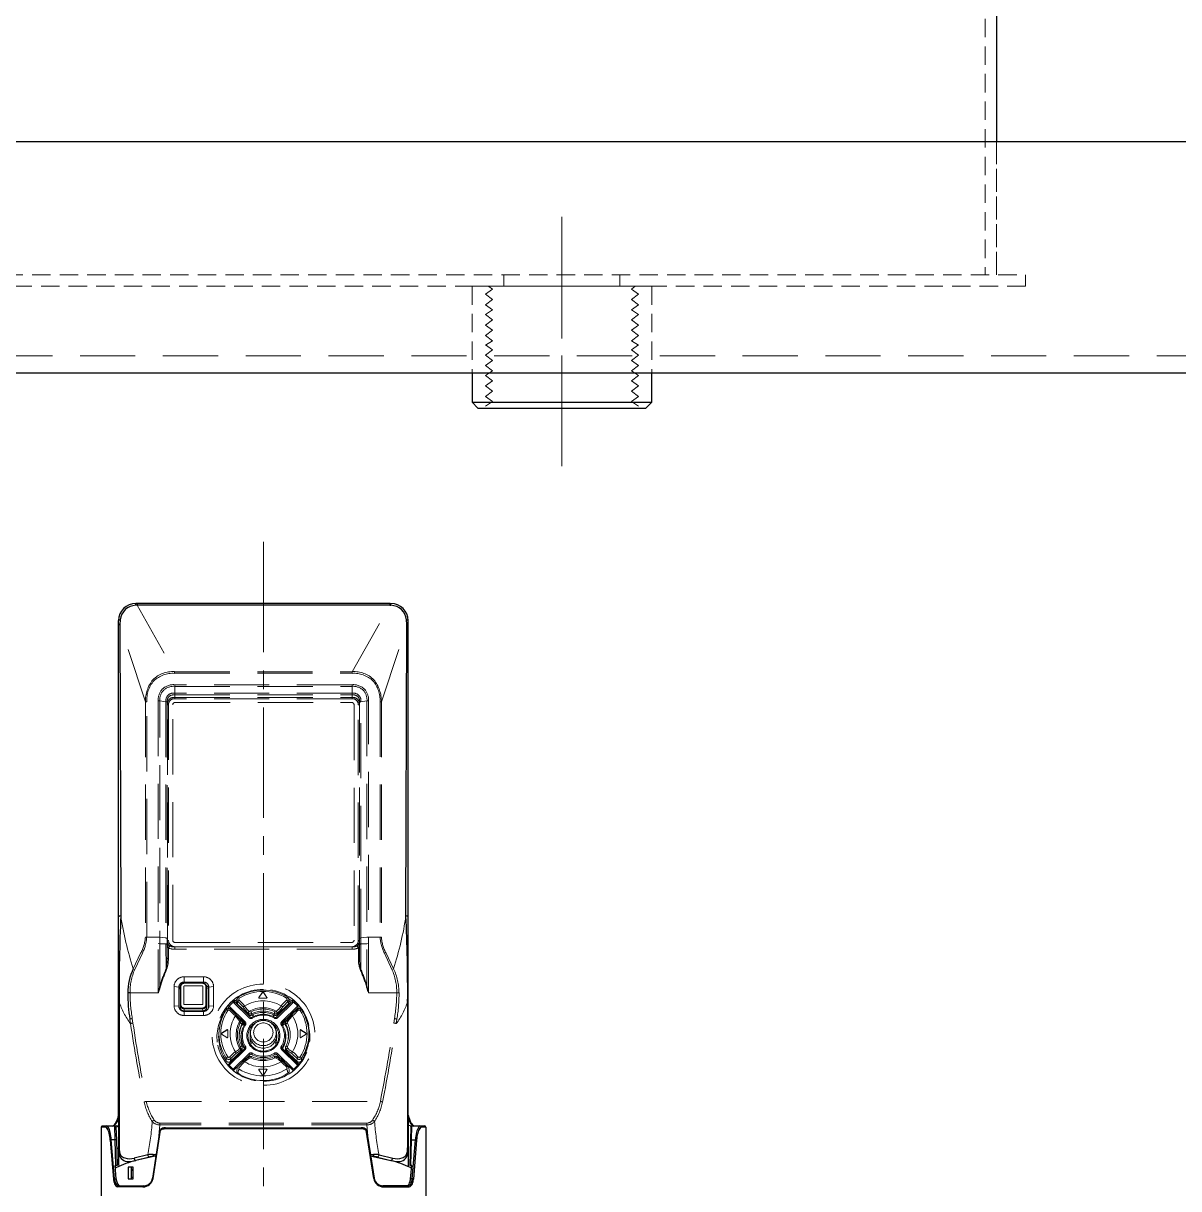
# Model space of a CAD drawing. Header units: millimetres. Extents: x 0 to 51411, y 0 to 16902.
# Drawn here: x 9116.3 to 9315.6, y 7424.2 to 7625.2 of the extents above; entities that cross this region are included whole.
import ezdxf

# ---------------------------------------------------------------- set-up
doc = ezdxf.new("R2010")
doc.units = ezdxf.units.MM
doc.linetypes.add('CENTER2', pattern=[28.575, 19.05, -3.175, 3.175, -3.175])
doc.linetypes.add('HIDDEN2', pattern=[4.7625, 3.175, -1.5875])
for name, color, linetype, lineweight in [('01_外形線', 7, 'Continuous', 25), ('03_かくれ線', 6, 'HIDDEN2', 13), ('04_中心線', 1, 'CENTER2', 9)]:
    doc.layers.add(name, color=color, linetype=linetype, lineweight=lineweight)

msp = doc.modelspace()

# ---------------------------------------------------------------- linework, layer by layer
for p, q in [((9193.702, 7564.806), (9193.702, 7559.806)), ((9224.702, 7559.806), (9224.702, 7564.806)), ((9194.702, 7558.806), (9193.702, 7559.806)), ((9193.702, 7559.806), (9224.702, 7559.806)), ((9194.702, 7558.806), (9223.702, 7558.806)), ((9223.702, 7558.806), (9224.702, 7559.806))]:
    msp.add_line(p, q)
at = {"layer": '01_外形線'}
msp.add_line((9284.202, 7949.806), (9284.202, 7604.806), dxfattribs=at)
at = {"layer": '01_外形線', "linetype": 'Continuous'}
for p, q in [((9135.69, 7524.787), (9135.699, 7525.074)), ((9135.91, 7524.805), (9135.69, 7524.787)), ((9135.91, 7525.082), (9135.699, 7525.074)), ((9179.493, 7525.082), (9135.91, 7525.082)), ((9135.91, 7525.082), (9135.91, 7524.805)), ((9179.494, 7524.805), (9135.91, 7524.805)), ((9179.493, 7525.082), (9179.705, 7525.074)), ((9179.493, 7525.082), (9179.494, 7524.805)), ((9179.494, 7524.805), (9179.713, 7524.787)), ((9179.713, 7524.787), (9179.705, 7525.074)), ((9132.702, 7436.819), (9132.702, 7522.14)), ((9133.008, 7522.284), (9132.941, 7521.492)), ((9182.456, 7521.554), (9182.396, 7522.284)), ((9182.702, 7436.819), (9182.702, 7522.14)), ((9132.941, 7521.492), (9133.102, 7471.228)), ((9182.301, 7471.228), (9182.463, 7521.492)), ((9182.463, 7521.492), (9182.456, 7521.554)), ((9132.813, 7456.427), (9132.702, 7456.427)), ((9132.813, 7456.427), (9132.813, 7431.185)), ((9182.591, 7456.427), (9182.591, 7431.185)), ((9182.702, 7456.427), (9182.591, 7456.427)), ((9132.702, 7436.819), (9132.702, 7431.185)), ((9132.813, 7436.241), (9132.747, 7436.352)), ((9132.775, 7436.152), (9132.785, 7431.165)), ((9182.657, 7436.352), (9182.591, 7436.24)), ((9182.629, 7436.152), (9182.618, 7431.165)), ((9182.702, 7436.819), (9182.702, 7431.185)), ((9129.702, 7434.773), (9129.702, 7411.973)), ((9130.464, 7434.773), (9129.702, 7434.773)), ((9129.902, 7434.973), (9131.695, 7434.973)), ((9131.695, 7434.973), (9132.362, 7434.973)), ((9132.142, 7432.596), (9132.07, 7434.973)), ((9132.27, 7434.778), (9132.342, 7432.56)), ((9132.362, 7434.973), (9132.702, 7435.066)), ((9132.702, 7434.827), (9132.543, 7434.79)), ((9138.608, 7425.96), (9139.903, 7434.269)), ((9138.67, 7425.932), (9139.974, 7434.237)), ((9139.903, 7434.269), (9139.21, 7429.977)), ((9174.709, 7434.465), (9140.695, 7434.465)), ((9140.816, 7434.665), (9140.718, 7434.662)), ((9140.816, 7434.665), (9174.588, 7434.665)), ((9174.588, 7434.665), (9174.686, 7434.662)), ((9176.734, 7425.932), (9175.43, 7434.237)), ((9176.796, 7425.96), (9175.501, 7434.269)), ((9175.501, 7434.269), (9176.194, 7429.977)), ((9183.042, 7434.973), (9182.702, 7435.066)), ((9183.042, 7434.973), (9183.709, 7434.973)), ((9183.134, 7434.778), (9183.062, 7432.56)), ((9183.262, 7432.596), (9183.334, 7434.973)), ((9183.709, 7434.973), (9185.502, 7434.973)), ((9185.702, 7434.773), (9184.94, 7434.773)), ((9185.702, 7434.773), (9185.702, 7411.973)), ((9131.273, 7432.555), (9131.822, 7425.819)), ((9132.142, 7432.596), (9131.461, 7432.596)), ((9132.007, 7425.861), (9131.461, 7432.596)), ((9132.26, 7428.176), (9132.142, 7432.596)), ((9132.342, 7432.56), (9132.46, 7428.14)), ((9183.062, 7432.56), (9182.944, 7428.14)), ((9183.144, 7428.176), (9183.262, 7432.596)), ((9183.262, 7432.596), (9183.942, 7432.596)), ((9183.397, 7425.861), (9183.942, 7432.596)), ((9184.131, 7432.555), (9183.582, 7425.819)), ((9132.702, 7431.185), (9132.813, 7431.185)), ((9132.702, 7431.06), (9132.702, 7431.185)), ((9132.702, 7431.06), (9132.702, 7428.467)), ((9137.749, 7430.014), (9135.383, 7429.441)), ((9138.764, 7429.74), (9135.702, 7429.015)), ((9138.034, 7429.623), (9135.702, 7429.049)), ((9139.15, 7429.641), (9138.595, 7425.96)), ((9139.185, 7429.823), (9138.764, 7429.74)), ((9176.219, 7429.823), (9176.64, 7429.74)), ((9176.254, 7429.641), (9176.809, 7425.96)), ((9176.64, 7429.74), (9179.702, 7429.015)), ((9177.37, 7429.623), (9179.702, 7429.049)), ((9177.655, 7430.014), (9180.021, 7429.441)), ((9182.702, 7431.185), (9182.591, 7431.185)), ((9182.702, 7431.185), (9182.702, 7428.467)), ((9132.102, 7428.176), (9132.26, 7428.176)), ((9132.306, 7425.861), (9132.102, 7428.176)), ((9132.702, 7428.467), (9132.746, 7427.972)), ((9134.397, 7427.843), (9134.397, 7425.843)), ((9135.217, 7427.843), (9134.397, 7427.843)), ((9134.971, 7425.843), (9134.971, 7427.843)), ((9135.217, 7425.843), (9135.217, 7427.843)), ((9135.702, 7429.015), (9135.702, 7429.049)), ((9179.702, 7429.015), (9179.702, 7429.049)), ((9182.702, 7428.467), (9182.658, 7427.972)), ((9183.098, 7425.861), (9183.302, 7428.176)), ((9183.302, 7428.176), (9183.144, 7428.176)), ((9132.007, 7425.861), (9132.306, 7425.861)), ((9134.397, 7425.843), (9135.217, 7425.843)), ((9135.217, 7426.067), (9134.977, 7426.084)), ((9138.595, 7425.96), (9138.608, 7425.96)), ((9176.809, 7425.96), (9176.796, 7425.96)), ((9183.397, 7425.861), (9183.098, 7425.861)), ((9136.927, 7424.473), (9132.579, 7424.473)), ((9132.759, 7424.673), (9137.076, 7424.673)), ((9182.645, 7424.673), (9178.328, 7424.673)), ((9178.476, 7424.473), (9182.825, 7424.473))]:
    msp.add_line(p, q, dxfattribs=at)
at = {"layer": '01_外形線'}
msp.add_lwpolyline([(8569.202, 7604.806), (9359.202, 7604.806), (9364.202, 7599.806), (9364.202, 7564.806), (8564.202, 7564.806), (8564.202, 7599.806)], close=True, dxfattribs=at)
at = {"layer": '01_外形線', "linetype": 'Continuous'}
for centre, radius, start, end in [((9135.67, 7522.106), 2.968, 89.43931, 179.34701), ((9135.794, 7521.986), 2.803, 92.12894, 173.90503), ((9179.734, 7522.106), 2.968, 0.65299, 90.56069), ((9179.609, 7521.986), 2.803, 6.09497, 87.87106), ((9133.011, 7521.88), 0.404, 90.43392, 139.9326), ((9182.393, 7521.88), 0.404, 40.0674, 89.56608), ((9132.786, 7521.342), 0.0855, 120.91485, 171.12551), ((9133.043, 7520.935), 0.566, 100.46239, 122.10047), ((9182.36, 7520.935), 0.566, 57.89953, 79.53761), ((9182.617, 7521.342), 0.0855, 8.87449, 59.08515), ((9133.115, 7470.626), 0.602, 91.19819, 133.33181), ((9428.444, 7458.053), 295.635, 177.44567, 180.31503), ((9182.295, 7470.641), 0.587, 46.11332, 89.38019), ((8886.96, 7458.053), 295.635, 359.68497, 2.55433), ((9144.088, 7457.895), 9.785, 154.52341, 179.9278), ((9134.665, 7456.25), 1.697, 89.17726, 102.30498), ((9160.404, 7457.777), 26.101, 179.71214, 189.6542), ((9131.084, 7436.109), 1.291, 298.26001, 330.67973), ((9129.031, 7437.406), 3.717, 328.74905, 350.92053), ((9130.08, 7437.048), 2.756, 321.66898, 342.04166), ((9132.328, 7436.18), 0.447, 356.39815, 25.34303), ((9183.075, 7436.18), 0.447, 154.65697, 183.60185), ((9186.373, 7437.406), 3.717, 189.07947, 211.25095), ((9185.324, 7437.048), 2.756, 197.95834, 218.33102), ((9184.32, 7436.109), 1.291, 209.32027, 241.73999), ((9129.902, 7434.773), 0.2, 90, 180), ((9130.661, 7434.775), 0.197, 90.80121, 180.77941), ((9130.386, 7434.383), 0.397, 27.97588, 78.71762), ((9130.594, 7434.628), 0.351, 28.61741, 79.36582), ((9128.456, 7433.144), 2.69, 13.34432, 32.00092), ((9128.48, 7433.301), 2.846, 11.75252, 31.68114), ((9124.716, 7432.095), 6.572, 4.01016, 14.71753), ((9124.109, 7432.135), 7.367, 3.5886, 13.7077), ((9131.6, 7435.814), 0.799, 285.57717, 323.47329), ((9132.07, 7434.773), 0.2, 1.46678, 89.99959), ((9132.354, 7434.783), 0.19, 2.15577, 87.47277), ((9140.201, 7434.18), 0.311, 138.47532, 163.38806), ((9139.987, 7434.361), 0.124, 227.43936, 263.89698), ((9140.069, 7434.326), 0.118, 148.77185, 190.95105), ((9140.131, 7434.322), 0.178, 186.04554, 208.39492), ((9140.775, 7433.348), 1.315, 92.46507, 127.80779), ((9140.662, 7433.315), 1.151, 88.35704, 126.70511), ((9140.974, 7434.469), 0.279, 150.62828, 180.8064), ((9140.826, 7434.559), 0.107, 95.38721, 153.82239), ((9174.578, 7434.559), 0.107, 26.17761, 84.61279), ((9174.43, 7434.469), 0.279, 359.1936, 29.37172), ((9174.629, 7433.348), 1.315, 52.19221, 87.53493), ((9174.742, 7433.315), 1.151, 53.29489, 91.64296), ((9175.273, 7434.322), 0.178, 331.60508, 353.95446), ((9175.417, 7434.361), 0.124, 276.10302, 312.56064), ((9175.202, 7434.18), 0.311, 16.61194, 41.52468), ((9175.335, 7434.326), 0.118, 349.04895, 31.22815), ((9183.334, 7434.773), 0.2, 90.00041, 178.53322), ((9183.804, 7435.814), 0.799, 216.52671, 254.42283), ((9191.295, 7432.135), 7.367, 166.2923, 176.4114), ((9190.687, 7432.095), 6.572, 165.28247, 175.98984), ((9186.924, 7433.301), 2.846, 148.31886, 168.24748), ((9186.948, 7433.144), 2.69, 147.99908, 166.65568), ((9184.81, 7434.628), 0.351, 100.63418, 151.38259), ((9185.018, 7434.383), 0.397, 101.28238, 152.02412), ((9184.743, 7434.775), 0.197, 359.22059, 89.19879), ((9185.502, 7434.773), 0.2, 0, 90), ((9131.468, 7432.116), 0.48, 90.81226, 114.03186), ((9132.197, 7432.331), 0.271, 57.66572, 101.66347), ((9183.207, 7432.331), 0.271, 78.33653, 122.33428), ((9183.936, 7432.116), 0.48, 65.96814, 89.18774), ((9132.825, 7431.047), 0.124, 108.67574, 173.93631), ((9136.841, 7431.148), 4.14, 181.20763, 194.04982), ((9135.283, 7431.069), 2.473, 177.30059, 206.90744), ((9134.346, 7430.37), 1.538, 188.48464, 273.15486), ((9134.131, 7430.706), 1.297, 215.6737, 254.42286), ((9134.611, 7432.213), 2.878, 253.27248, 285.55659), ((9135.807, 7429.461), 0.425, 182.74136, 255.61245), ((9138.761, 7419.593), 10.47, 90.44604, 95.5455), ((9138.177, 7430.026), 0.428, 181.61266, 250.5353), ((9139.003, 7424.959), 4.763, 94.57439, 101.73995), ((9138.547, 7434.026), 3.966, 271.91174, 279.94129), ((9139.509, 7430.108), 0.831, 183.1204, 206.23833), ((9132.996, 7430.9), 6.282, 348.43581, 351.55364), ((9176.857, 7434.026), 3.966, 260.05871, 268.08826), ((9182.408, 7430.9), 6.282, 188.44636, 191.56419), ((9175.894, 7430.108), 0.831, 333.76167, 356.8796), ((9176.643, 7419.593), 10.47, 84.4545, 89.55396), ((9176.4, 7424.959), 4.763, 78.26005, 85.42561), ((9177.227, 7430.026), 0.428, 289.4647, 358.38734), ((9179.596, 7429.461), 0.425, 284.38755, 357.25864), ((9180.792, 7432.213), 2.878, 254.44341, 286.72752), ((9181.058, 7430.37), 1.538, 266.84514, 351.51536), ((9181.273, 7430.706), 1.297, 285.57714, 324.3263), ((9180.121, 7431.069), 2.473, 333.09256, 2.69941), ((9178.563, 7431.148), 4.14, 345.95018, 358.79237), ((9182.579, 7431.047), 0.124, 6.01859, 71.36937), ((9133.035, 7428.247), 0.935, 184.34704, 196.2217), ((9132.533, 7428.087), 0.409, 194.28756, 221.63424), ((9132.304, 7427.883), 0.102, 221.4325, 296.39643), ((9132.315, 7427.911), 0.271, 57.66572, 101.66347), ((9140.893, 7409.587), 20.11, 104.96113, 115.144), ((9134.173, 7434.206), 5.379, 272.74646, 286.51262), ((9134.777, 7427.461), 0.223, 3.03608, 29.67467), ((9134.114, 7427.409), 0.888, 355.88539, 4.11461), ((9181.231, 7434.206), 5.379, 253.48738, 267.25354), ((9174.51, 7409.587), 20.11, 64.856, 75.03887), ((9183.089, 7427.911), 0.271, 78.33653, 122.33428), ((9183.1, 7427.883), 0.102, 243.60357, 318.5675), ((9182.871, 7428.087), 0.409, 318.36576, 345.71244), ((9182.369, 7428.247), 0.935, 343.7783, 355.65296), ((9132.026, 7425.345), 0.516, 92.10334, 113.25144), ((9134.608, 7426.014), 2.793, 183.99658, 201.10887), ((9134.193, 7426.03), 2.193, 184.4194, 204.35683), ((9134.721, 7426.033), 2.422, 184.08096, 201.53972), ((9134.777, 7427.358), 0.223, 330.32533, 356.96392), ((9136.953, 7426.212), 1.74, 269.16512, 350.72599), ((9137.096, 7426.204), 1.531, 269.24456, 350.84475), ((9137.086, 7426.2), 1.528, 269.60774, 350.95057), ((9138.68, 7426.036), 0.104, 226.38915, 264.45067), ((9176.724, 7426.036), 0.104, 275.54933, 313.61085), ((9178.451, 7426.212), 1.74, 189.27401, 270.83488), ((9178.308, 7426.204), 1.531, 189.15525, 270.75544), ((9178.317, 7426.2), 1.528, 189.04943, 270.39226), ((9180.682, 7426.033), 2.422, 338.46028, 355.91904), ((9181.211, 7426.03), 2.193, 335.64317, 355.5806), ((9183.378, 7425.345), 0.516, 66.74856, 87.89666), ((9180.795, 7426.014), 2.793, 338.89113, 356.00342), ((9133.038, 7425.39), 1.103, 200.22817, 223.72559), ((9133.091, 7425.528), 0.982, 204.22943, 227.20856), ((9132.593, 7424.952), 0.48, 222.69228, 268.31047), ((9132.769, 7425.179), 0.507, 227.12325, 268.85131), ((9133.413, 7425.51), 1.012, 201.19231, 225.1192), ((9132.769, 7424.482), 0.191, 93.26823, 182.93209), ((9132.989, 7425.084), 0.412, 225.10026, 268.96956), ((9137.106, 7424.495), 0.18, 99.6839, 187.16944), ((9178.298, 7424.495), 0.18, 352.83056, 80.3161), ((9182.415, 7425.084), 0.412, 271.03044, 314.89974), ((9182.635, 7425.179), 0.507, 271.14869, 312.87675), ((9182.634, 7424.482), 0.191, 357.06791, 86.73177), ((9181.991, 7425.51), 1.012, 314.8808, 338.80769), ((9182.811, 7424.952), 0.48, 271.68953, 317.30772), ((9182.313, 7425.528), 0.982, 312.79144, 335.77057), ((9182.366, 7425.39), 1.103, 316.27441, 339.77183)]:
    msp.add_arc(centre, radius, start, end, dxfattribs=at)
at = {"layer": '03_かくれ線'}
for p, q in [((9282.202, 7949.806), (9282.202, 7581.806)), ((9284.202, 7604.806), (9284.202, 7581.806)), ((9199.202, 7579.806), (9199.202, 7581.806)), ((9219.202, 7579.806), (9219.202, 7581.806)), ((9193.702, 7579.806), (9224.702, 7579.806)), ((9193.702, 7579.806), (9193.702, 7564.806)), ((9196.002, 7578.427), (9197.202, 7579.327)), ((9197.202, 7577.527), (9196.002, 7578.427)), ((9197.202, 7579.327), (9196.602, 7579.777)), ((9221.202, 7579.327), (9221.802, 7579.777)), ((9222.402, 7578.427), (9221.202, 7579.327)), ((9221.202, 7577.527), (9222.402, 7578.427)), ((9224.702, 7579.806), (9224.702, 7564.806)), ((9196.002, 7576.627), (9197.202, 7577.527)), ((9197.202, 7575.727), (9196.002, 7576.627)), ((9222.402, 7576.627), (9221.202, 7577.527)), ((9221.202, 7575.727), (9222.402, 7576.627)), ((9196.002, 7574.927), (9197.202, 7575.727)), ((9197.202, 7574.027), (9196.002, 7574.927)), ((9222.402, 7574.927), (9221.202, 7575.727)), ((9221.202, 7574.027), (9222.402, 7574.927)), ((9196.002, 7573.127), (9197.202, 7574.027)), ((9197.202, 7572.227), (9196.002, 7573.127)), ((9196.002, 7571.327), (9197.202, 7572.227)), ((9222.402, 7573.127), (9221.202, 7574.027)), ((9221.202, 7572.227), (9222.402, 7573.127)), ((9222.402, 7571.327), (9221.202, 7572.227)), ((9197.202, 7570.427), (9196.002, 7571.327)), ((9196.002, 7569.627), (9197.202, 7570.427)), ((9221.202, 7570.427), (9222.402, 7571.327)), ((9222.402, 7569.627), (9221.202, 7570.427)), ((9197.202, 7568.828), (9196.002, 7569.728)), ((9196.002, 7567.928), (9197.202, 7568.828)), ((9221.202, 7568.828), (9222.402, 7569.728)), ((9222.402, 7567.928), (9221.202, 7568.828)), ((9197.202, 7567.028), (9196.002, 7567.928)), ((9196.002, 7566.128), (9197.202, 7567.028)), ((9197.202, 7565.228), (9196.002, 7566.128)), ((9221.202, 7567.028), (9222.402, 7567.928)), ((9222.402, 7566.128), (9221.202, 7567.028)), ((9221.202, 7565.228), (9222.402, 7566.128)), ((9196.002, 7564.428), (9197.202, 7565.228)), ((9197.202, 7563.528), (9196.002, 7564.428)), ((9222.402, 7564.428), (9221.202, 7565.228)), ((9221.202, 7563.528), (9222.402, 7564.428)), ((9196.002, 7562.628), (9197.202, 7563.528)), ((9197.202, 7561.728), (9196.002, 7562.628)), ((9222.402, 7562.628), (9221.202, 7563.528)), ((9221.202, 7561.728), (9222.402, 7562.628)), ((9196.002, 7560.828), (9197.202, 7561.728)), ((9197.202, 7559.928), (9196.002, 7560.828)), ((9222.402, 7560.828), (9221.202, 7561.728)), ((9221.202, 7559.928), (9222.402, 7560.828)), ((9196.002, 7559.128), (9197.202, 7559.928)), ((9222.402, 7559.128), (9221.202, 7559.928))]:
    msp.add_line(p, q, dxfattribs=at)
at = {"layer": '03_かくれ線', "ltscale": 3}
for p, q in [((9364.202, 7567.806), (8564.202, 7567.806)), ((9135.91, 7524.805), (9142.38, 7513.338)), ((9173.024, 7513.338), (9179.494, 7524.805)), ((9137.351, 7508.143), (9132.94, 7521.492)), ((9178.053, 7508.143), (9182.463, 7521.492)), ((9142.38, 7513.338), (9173.024, 7513.338)), ((9142.38, 7513.051), (9142.38, 7513.338)), ((9142.38, 7513.051), (9173.024, 7513.051)), ((9173.024, 7513.051), (9173.024, 7513.338)), ((9142.402, 7511.095), (9142.402, 7508.666)), ((9173.002, 7511.095), (9142.402, 7511.095)), ((9142.402, 7510.806), (9173.002, 7510.806)), ((9173.002, 7511.095), (9173.002, 7508.666)), ((9137.351, 7508.143), (9137.351, 7467.555)), ((9137.579, 7467.566), (9137.579, 7508.155)), ((9139.551, 7508.306), (9139.551, 7457.947)), ((9139.828, 7508.288), (9140.872, 7508.144)), ((9139.828, 7459.128), (9139.828, 7508.288)), ((9140.872, 7508.144), (9140.872, 7466.37)), ((9141.094, 7508.06), (9141.094, 7467.32)), ((9141.143, 7507.671), (9141.094, 7508.06)), ((9173.002, 7509.641), (9142.402, 7509.641)), ((9142.402, 7509.339), (9173.002, 7509.339)), ((9142.402, 7508.902), (9173.002, 7508.902)), ((9173.002, 7508.666), (9142.402, 7508.666)), ((9142.454, 7508.012), (9172.95, 7508.012)), ((9174.31, 7508.06), (9174.261, 7507.671)), ((9174.31, 7467.369), (9174.31, 7508.06)), ((9174.53, 7466.37), (9174.532, 7508.144)), ((9174.532, 7508.144), (9175.576, 7508.288)), ((9175.576, 7508.288), (9175.576, 7459.128)), ((9175.853, 7457.947), (9175.853, 7508.306)), ((9177.825, 7508.155), (9177.825, 7467.566)), ((9178.053, 7508.143), (9178.053, 7467.555)), ((9141.143, 7466.98), (9141.143, 7507.671)), ((9141.343, 7507.63), (9141.343, 7466.939)), ((9142.054, 7467.04), (9142.054, 7507.612)), ((9173.35, 7507.612), (9173.35, 7467.04)), ((9174.061, 7466.939), (9174.061, 7507.63)), ((9174.261, 7507.671), (9174.261, 7466.98)), ((9139.551, 7467.566), (9137.579, 7467.566)), ((9139.828, 7466.417), (9139.551, 7466.423)), ((9140.872, 7467.404), (9139.828, 7467.549)), ((9139.828, 7466.417), (9140.874, 7466.37)), ((9140.872, 7466.37), (9140.902, 7462.001)), ((9141.11, 7467.24), (9141.094, 7467.369)), ((9141.094, 7467.32), (9141.096, 7466.345)), ((9141.096, 7466.345), (9141.11, 7463.92)), ((9141.11, 7463.92), (9141.11, 7467.24)), ((9141.11, 7467.24), (9141.143, 7466.98)), ((9141.174, 7466.659), (9141.143, 7466.98)), ((9141.31, 7465.699), (9141.558, 7466.022)), ((9141.31, 7465.699), (9141.31, 7463.88)), ((9142.402, 7465.903), (9173.002, 7465.903)), ((9142.402, 7465.464), (9142.402, 7465.903)), ((9173.002, 7465.86), (9142.402, 7465.86)), ((9142.454, 7466.64), (9172.95, 7466.64)), ((9173.002, 7465.464), (9173.002, 7465.903)), ((9174.093, 7465.699), (9173.846, 7466.022)), ((9174.093, 7465.699), (9174.093, 7463.88)), ((9174.23, 7466.659), (9174.261, 7466.98)), ((9174.293, 7467.24), (9174.261, 7466.98)), ((9174.293, 7467.24), (9174.31, 7467.369)), ((9174.293, 7463.92), (9174.293, 7467.24)), ((9174.308, 7466.345), (9174.293, 7463.92)), ((9174.31, 7467.32), (9174.308, 7466.345)), ((9174.532, 7466.37), (9174.502, 7462.001)), ((9175.576, 7467.549), (9174.53, 7467.404)), ((9175.576, 7466.417), (9174.53, 7466.37)), ((9175.576, 7466.417), (9175.853, 7466.423)), ((9177.825, 7467.566), (9175.853, 7467.566)), ((9135.255, 7462.104), (9136.524, 7464.756)), ((9135.517, 7461.978), (9136.82, 7464.77)), ((9173.002, 7465.464), (9142.402, 7465.464)), ((9179.887, 7461.978), (9178.583, 7464.77)), ((9180.149, 7462.104), (9178.88, 7464.756)), ((9135.517, 7461.978), (9135.255, 7462.104)), ((9179.887, 7461.978), (9180.149, 7462.104)), ((9144.017, 7460.704), (9147.387, 7460.704)), ((9144.017, 7459.792), (9144.017, 7460.704)), ((9144.017, 7459.792), (9144.048, 7459.638)), ((9147.387, 7459.792), (9144.017, 7459.792)), ((9147.187, 7459.643), (9144.048, 7459.638)), ((9144.048, 7459.638), (9144.048, 7459.585)), ((9147.187, 7459.591), (9144.048, 7459.585)), ((9147.187, 7459.591), (9147.187, 7459.643)), ((9147.353, 7459.625), (9147.387, 7459.792)), ((9147.387, 7460.704), (9147.387, 7459.792)), ((9139.551, 7457.947), (9134.689, 7457.947)), ((9143.118, 7458.913), (9142.292, 7459.017)), ((9142.292, 7455.72), (9142.292, 7459.017)), ((9143.192, 7458.547), (9143.118, 7458.913)), ((9143.118, 7458.913), (9143.118, 7455.617)), ((9143.349, 7458.946), (9143.335, 7458.64)), ((9143.335, 7455.504), (9143.335, 7458.64)), ((9143.349, 7455.867), (9143.349, 7458.946)), ((9143.439, 7458.986), (9143.439, 7455.911)), ((9143.985, 7459.069), (9143.985, 7455.995)), ((9147.184, 7459.135), (9144.045, 7459.129)), ((9147.244, 7456.001), (9147.244, 7459.075)), ((9147.797, 7455.919), (9147.797, 7458.993)), ((9147.891, 7458.954), (9147.891, 7455.875)), ((9147.935, 7458.648), (9147.891, 7458.954)), ((9147.935, 7455.512), (9147.935, 7458.648)), ((9148.286, 7458.913), (9148.212, 7458.547)), ((9148.212, 7458.547), (9148.212, 7455.396)), ((9149.112, 7459.017), (9148.286, 7458.913)), ((9148.286, 7455.617), (9148.286, 7458.913)), ((9149.112, 7459.017), (9149.112, 7455.72)), ((9157.531, 7458.055), (9156.917, 7457.152)), ((9157.532, 7458.003), (9156.932, 7457.119)), ((9157.532, 7458.003), (9157.531, 7458.055)), ((9158.31, 7457.155), (9157.697, 7458.055)), ((9157.697, 7458.055), (9157.699, 7458.003)), ((9158.299, 7457.122), (9157.699, 7458.003)), ((9175.853, 7457.947), (9180.715, 7457.947)), ((9143.118, 7455.617), (9142.292, 7455.72)), ((9143.335, 7455.504), (9143.349, 7455.867)), ((9144.045, 7455.935), (9147.184, 7455.941)), ((9147.891, 7455.875), (9147.935, 7455.512)), ((9148.212, 7455.396), (9148.286, 7455.617)), ((9149.112, 7455.72), (9148.286, 7455.617)), ((9151.794, 7455.649), (9154.579, 7452.925)), ((9155.275, 7453.606), (9152.49, 7456.33)), ((9152.625, 7456.459), (9152.697, 7456.264)), ((9152.67, 7456.39), (9152.743, 7456.195)), ((9152.761, 7456.487), (9152.687, 7456.681)), ((9152.761, 7456.487), (9153.145, 7456.765)), ((9153.117, 7456.466), (9152.884, 7456.293)), ((9152.884, 7456.293), (9155.372, 7453.86)), ((9153.151, 7456.821), (9153.11, 7456.401)), ((9153.295, 7456.425), (9153.255, 7456.011)), ((9155.119, 7454.191), (9153.255, 7456.011)), ((9154.029, 7455.708), (9153.295, 7456.425)), ((9153.504, 7456.692), (9154.238, 7455.975)), ((9154.029, 7455.708), (9154.131, 7455.596)), ((9154.238, 7455.975), (9154.456, 7455.671)), ((9156.917, 7457.152), (9156.932, 7457.119)), ((9157.001, 7457), (9158.227, 7457.002)), ((9158.299, 7457.122), (9158.31, 7457.155)), ((9160.032, 7453.86), (9162.52, 7456.293)), ((9162.914, 7456.33), (9160.129, 7453.606)), ((9162.014, 7456.026), (9160.151, 7454.2)), ((9160.989, 7455.987), (9160.775, 7455.682)), ((9160.825, 7452.925), (9163.61, 7455.649)), ((9160.989, 7455.987), (9161.723, 7456.706)), ((9161.204, 7455.721), (9161.103, 7455.608)), ((9161.938, 7456.44), (9161.204, 7455.721)), ((9161.938, 7456.44), (9162.014, 7456.026)), ((9162.074, 7456.886), (9162.643, 7456.487)), ((9162.153, 7456.459), (9162.076, 7456.879)), ((9162.52, 7456.293), (9162.132, 7456.574)), ((9162.643, 7456.487), (9162.717, 7456.681)), ((9162.734, 7456.39), (9162.661, 7456.195)), ((9162.707, 7456.264), (9162.779, 7456.459)), ((9144.017, 7454.737), (9147.387, 7454.737)), ((9144.017, 7454.737), (9144.017, 7454.033)), ((9147.387, 7454.033), (9144.017, 7454.033)), ((9144.049, 7455.182), (9144.035, 7454.82)), ((9147.235, 7454.825), (9144.035, 7454.82)), ((9144.049, 7455.182), (9144.05, 7455.314)), ((9147.191, 7455.188), (9144.049, 7455.182)), ((9144.05, 7455.314), (9147.187, 7455.32)), ((9147.187, 7455.32), (9147.191, 7455.188)), ((9147.235, 7454.825), (9147.191, 7455.188)), ((9147.387, 7454.033), (9147.387, 7454.737)), ((9151.394, 7455.417), (9151.394, 7455.105)), ((9152, 7455.132), (9151.692, 7455.433)), ((9151.692, 7455.433), (9151.692, 7455.223)), ((9152.593, 7454.205), (9151.86, 7454.926)), ((9152.801, 7454.36), (9152.064, 7455.082)), ((9152.593, 7454.205), (9152.873, 7453.964)), ((9152.801, 7454.36), (9152.884, 7454.267)), ((9152.873, 7453.964), (9153.622, 7453.01)), ((9154.438, 7452.748), (9152.884, 7454.267)), ((9152.884, 7454.267), (9153.83, 7453.164)), ((9155.113, 7454.435), (9155.053, 7454.494)), ((9155.113, 7454.435), (9155.119, 7454.191)), ((9155.262, 7454.761), (9155.322, 7454.702)), ((9155.363, 7453.941), (9155.363, 7454.06)), ((9155.692, 7454.346), (9155.7, 7454.103)), ((9155.969, 7453.847), (9155.763, 7454.134)), ((9156.046, 7453.884), (9155.847, 7454.173)), ((9159.357, 7453.884), (9159.527, 7454.13)), ((9159.435, 7453.847), (9159.61, 7454.092)), ((9159.558, 7454.352), (9159.57, 7454.11)), ((9159.923, 7454.71), (9159.983, 7454.769)), ((9160.04, 7454.119), (9160.04, 7453.941)), ((9160.137, 7454.443), (9160.151, 7454.2)), ((9163.712, 7455.433), (9160.966, 7452.748)), ((9161.027, 7452.549), (9162.268, 7453.763)), ((9162.143, 7453.613), (9161.726, 7453.165)), ((9162.143, 7453.613), (9162.642, 7454.216)), ((9162.705, 7453.967), (9162.176, 7453.339)), ((9162.775, 7454.362), (9162.642, 7454.216)), ((9162.705, 7453.967), (9162.987, 7454.207)), ((9163.512, 7455.082), (9162.775, 7454.362)), ((9163.72, 7454.925), (9162.987, 7454.207)), ((9163.712, 7455.433), (9163.712, 7455.2)), ((9164.01, 7455.417), (9164.01, 7455.199)), ((9134.672, 7453.399), (9134.788, 7452.631)), ((9135.197, 7452.735), (9135.083, 7453.503)), ((9150.1, 7451.819), (9150.045, 7451.404)), ((9151.397, 7451.582), (9150.477, 7450.983)), ((9151.388, 7451.53), (9150.488, 7450.943)), ((9151.388, 7451.53), (9151.397, 7451.582)), ((9153.682, 7452.95), (9153.622, 7453.01)), ((9153.89, 7453.104), (9153.83, 7453.164)), ((9153.984, 7452.531), (9153.997, 7452.313)), ((9154.013, 7452.905), (9154.376, 7452.549)), ((9154.032, 7452.783), (9154.046, 7452.587)), ((9154.376, 7452.549), (9154.438, 7452.748)), ((9161.505, 7452.701), (9161.361, 7452.56)), ((9161.526, 7452.833), (9161.492, 7452.616)), ((9161.574, 7452.538), (9161.543, 7452.316)), ((9161.673, 7453.113), (9161.726, 7453.165)), ((9161.941, 7453.015), (9161.881, 7452.956)), ((9162.176, 7453.339), (9161.941, 7453.015)), ((9165.103, 7450.977), (9164.183, 7451.58)), ((9164.183, 7451.58), (9164.189, 7451.527)), ((9165.089, 7450.937), (9164.189, 7451.527)), ((9180.206, 7452.735), (9180.32, 7453.503)), ((9180.731, 7453.399), (9180.616, 7452.631)), ((9150.477, 7450.983), (9150.488, 7450.943)), ((9150.477, 7450.82), (9151.397, 7450.217)), ((9151.543, 7451.448), (9151.552, 7451.5)), ((9151.543, 7450.271), (9151.543, 7451.448)), ((9151.543, 7450.271), (9151.552, 7450.299)), ((9151.552, 7450.299), (9151.552, 7451.5)), ((9155.42, 7450.98), (9155.393, 7450.637)), ((9155.393, 7450.637), (9155.4, 7450.809)), ((9155.393, 7450.637), (9155.393, 7450.172)), ((9155.427, 7451.15), (9155.4, 7450.809)), ((9159.986, 7450.809), (9159.959, 7451.15)), ((9159.966, 7450.98), (9159.993, 7450.637)), ((9159.986, 7450.809), (9159.993, 7450.637)), ((9159.993, 7450.637), (9159.993, 7450.172)), ((9164.028, 7451.498), (9164.028, 7450.297)), ((9164.033, 7451.446), (9164.028, 7451.498)), ((9164.033, 7450.269), (9164.028, 7450.297)), ((9164.033, 7451.446), (9164.033, 7450.269)), ((9164.183, 7450.215), (9165.103, 7450.814)), ((9165.089, 7450.937), (9165.103, 7450.977)), ((9165.55, 7450.745), (9165.531, 7451.163)), ((9154.439, 7448.278), (9151.689, 7445.589)), ((9154.579, 7448.177), (9151.794, 7445.453)), ((9151.86, 7446.872), (9152.593, 7447.59)), ((9153.906, 7447.951), (9152.045, 7446.128)), ((9153.389, 7448.118), (9152.873, 7447.772)), ((9153.418, 7447.762), (9152.905, 7447.411)), ((9153.622, 7448.383), (9153.389, 7448.118)), ((9153.831, 7448.116), (9153.418, 7447.762)), ((9153.622, 7448.383), (9153.682, 7448.442)), ((9153.892, 7448.175), (9153.831, 7448.116)), ((9153.892, 7448.175), (9153.906, 7447.951)), ((9154.045, 7448.279), (9154.032, 7448.56)), ((9154.405, 7448.332), (9154.465, 7448.518)), ((9163.61, 7445.453), (9160.825, 7448.177)), ((9160.999, 7448.332), (9160.938, 7448.518)), ((9163.715, 7445.588), (9160.965, 7448.278)), ((9160.999, 7448.332), (9163.849, 7445.568)), ((9161.493, 7448.307), (9161.525, 7448.531)), ((9161.665, 7448.182), (9161.632, 7447.958)), ((9163.492, 7446.128), (9161.632, 7447.958)), ((9162.143, 7447.767), (9162.669, 7447.414)), ((9162.175, 7448.123), (9162.704, 7447.775)), ((9162.987, 7447.592), (9163.719, 7446.871)), ((9151.297, 7446.685), (9151.274, 7446.206)), ((9151.689, 7445.589), (9151.794, 7445.453)), ((9152.07, 7446.605), (9152.045, 7446.128)), ((9152.802, 7447.323), (9152.07, 7446.605)), ((9152.49, 7444.772), (9155.275, 7447.496)), ((9153.603, 7445.546), (9152.67, 7444.633)), ((9154.031, 7445.965), (9153.295, 7445.239)), ((9154.238, 7445.81), (9153.504, 7445.091)), ((9155.416, 7447.319), (9154.031, 7445.965)), ((9154.031, 7445.965), (9154.177, 7446.089)), ((9154.177, 7446.089), (9154.754, 7446.511)), ((9154.238, 7445.81), (9154.456, 7446.057)), ((9154.96, 7446.429), (9154.456, 7446.057)), ((9154.754, 7446.511), (9155.113, 7446.837)), ((9155.322, 7446.689), (9154.96, 7446.429)), ((9160.282, 7446.438), (9159.923, 7446.697)), ((9162.734, 7444.633), (9159.988, 7447.319)), ((9160.129, 7447.496), (9162.914, 7444.772)), ((9160.137, 7446.846), (9160.562, 7446.463)), ((9160.282, 7446.438), (9160.775, 7446.068)), ((9161.053, 7446.1), (9160.562, 7446.463)), ((9160.989, 7445.822), (9160.775, 7446.068)), ((9161.723, 7445.105), (9160.989, 7445.822)), ((9161.936, 7445.26), (9161.053, 7446.1)), ((9163.505, 7446.605), (9162.772, 7447.326)), ((9163.505, 7446.605), (9163.492, 7446.128)), ((9163.61, 7445.453), (9163.715, 7445.588)), ((9164.277, 7446.682), (9164.263, 7446.203)), ((9152.49, 7444.772), (9152.67, 7444.633)), ((9153.151, 7444.942), (9153.11, 7444.511)), ((9153.375, 7444.483), (9153.333, 7444.059)), ((9156.917, 7444.642), (9157.531, 7443.742)), ((9158.227, 7444.797), (9157.001, 7444.795)), ((9157.001, 7444.795), (9157.015, 7444.748)), ((9158.216, 7444.75), (9157.015, 7444.748)), ((9157.697, 7443.742), (9158.31, 7444.645)), ((9158.216, 7444.75), (9158.227, 7444.797)), ((9161.858, 7444.498), (9161.937, 7444.074)), ((9162.152, 7444.573), (9162.075, 7445.005)), ((9162.914, 7444.772), (9162.734, 7444.633)), ((9137.52, 7439.212), (9177.884, 7439.212)), ((9175.542, 7435.474), (9139.862, 7435.474)), ((9139.862, 7435.474), (9139.862, 7435.146)), ((9175.542, 7435.474), (9175.542, 7435.146)), ((9139.862, 7435.146), (9139.617, 7432.653)), ((9175.542, 7435.146), (9139.862, 7435.146)), ((9175.542, 7435.146), (9175.787, 7432.653))]:
    msp.add_line(p, q, dxfattribs=at)
at = {"layer": '03_かくれ線'}
msp.add_lwpolyline([(8889.202, 7604.806), (8889.202, 7581.806), (9284.202, 7581.806), (9284.202, 7604.806)], dxfattribs=at)
msp.add_lwpolyline([(9289.202, 7579.806), (8889.202, 7579.806), (8889.202, 7581.806), (9289.202, 7581.806)], close=True, dxfattribs=at)
at = {"layer": '03_かくれ線', "ltscale": 3}
for centre, radius, start, end in [((9143.342, 7508.239), 5.992, 141.70842, 180.91551), ((9142.057, 7508.468), 4.881, 86.21397, 134.44916), ((9142.126, 7508.117), 4.94, 87.05241, 132.31593), ((9173.346, 7508.468), 4.881, 45.55084, 93.78603), ((9173.278, 7508.117), 4.94, 47.68407, 92.94759), ((9172.061, 7508.239), 5.992, 359.08449, 38.29158), ((9142.828, 7508.396), 5.255, 140.047, 182.62668), ((9142.443, 7508.435), 2.895, 141.0371, 182.56629), ((9142.431, 7508.425), 2.607, 141.14447, 183.01068), ((9142.229, 7508.219), 2.881, 86.56752, 135.00783), ((9142.232, 7508.206), 2.606, 86.25109, 134.63046), ((9173.174, 7508.219), 2.881, 44.99217, 93.43248), ((9173.172, 7508.206), 2.606, 45.36954, 93.74891), ((9172.973, 7508.425), 2.607, 356.98932, 38.85553), ((9172.961, 7508.435), 2.895, 357.43371, 38.9629), ((9172.575, 7508.396), 5.255, 357.37332, 39.953), ((9137.574, 7505.972), 2.182, 89.87344, 95.86185), ((9139.56, 7506.239), 2.067, 82.54417, 90.2517), ((9142.273, 7508.3), 1.41, 135.29954, 186.3555), ((9140.865, 7507.788), 0.356, 49.86786, 88.86296), ((9142.394, 7508.188), 1.306, 138.32781, 185.61195), ((9142.261, 7507.787), 1.124, 82.81517, 185.919), ((9142.229, 7508.192), 1.459, 83.21048, 131.07745), ((9142.311, 7507.699), 0.971, 84.64054, 184.09363), ((9142.266, 7507.962), 1.384, 84.35024, 127.7538), ((9142.454, 7507.612), 0.4, 90, 180), ((9172.95, 7507.612), 0.4, 0, 90), ((9173.174, 7508.192), 1.459, 48.92255, 96.78952), ((9173.138, 7507.962), 1.384, 52.2462, 95.64976), ((9173.142, 7507.787), 1.124, 354.081, 97.18483), ((9173.093, 7507.699), 0.971, 355.90637, 95.35946), ((9173.01, 7508.188), 1.306, 354.38805, 41.67219), ((9173.131, 7508.3), 1.41, 353.6445, 44.70046), ((9174.514, 7507.854), 0.29, 86.44657, 134.8218), ((9175.844, 7506.239), 2.067, 89.74711, 97.45462), ((9177.83, 7505.972), 2.182, 84.13815, 90.12656), ((9141.297, 7507.916), 0.29, 237.92899, 279.17157), ((9174.107, 7507.916), 0.29, 260.82844, 302.07102), ((9190.387, 7479.925), 57.941, 188.63263, 197.91256), ((9125.017, 7479.925), 57.941, 342.08744, 351.36737), ((9130.269, 7468.124), 7.104, 331.6931, 355.39998), ((9129.924, 7468.141), 7.676, 333.94942, 355.70742), ((9137.574, 7465.384), 2.182, 89.8736, 95.86186), ((9139.56, 7465.499), 2.067, 82.54415, 90.2517), ((9140.806, 7466.892), 0.516, 56.04202, 82.6894), ((9140.864, 7465.192), 1.178, 78.65207, 89.54459), ((9143.862, 7467.247), 2.752, 180.16338, 192.3528), ((9149.963, 7467.22), 8.853, 179.87395, 184.93424), ((9141.203, 7467.034), 0.0812, 222.32549, 258.27594), ((9143.478, 7466.574), 2.338, 182.83507, 201.98833), ((9142.094, 7466.779), 0.928, 187.47839, 234.689), ((9141.331, 7467.605), 0.666, 257.50272, 271.05787), ((9142.323, 7467.756), 2.293, 243.79127, 271.9689), ((9142.416, 7466.977), 1.074, 182.03385, 269.23198), ((9142.326, 7467.745), 1.886, 245.97785, 272.31805), ((9142.454, 7467.04), 0.4, 180, 270), ((9172.95, 7467.04), 0.4, 270, 0), ((9172.988, 7466.977), 1.074, 270.76802, 357.96615), ((9173.078, 7467.745), 1.886, 267.68195, 294.02215), ((9173.081, 7467.756), 2.293, 268.0311, 296.20873), ((9173.31, 7466.779), 0.928, 305.311, 352.52161), ((9174.073, 7467.605), 0.666, 268.94213, 282.49728), ((9171.926, 7466.574), 2.338, 338.01167, 357.16493), ((9174.201, 7467.034), 0.0812, 281.72406, 317.67451), ((9171.541, 7467.247), 2.752, 347.6472, 359.83662), ((9165.441, 7467.22), 8.853, 355.06576, 0.12605), ((9174.54, 7465.192), 1.178, 90.45541, 101.34793), ((9174.598, 7466.892), 0.516, 97.53293, 123.95798), ((9175.847, 7465.454), 2.112, 89.82996, 97.37416), ((9177.83, 7465.384), 2.182, 84.13814, 90.1264), ((9185.479, 7468.141), 7.676, 184.29258, 206.05058), ((9185.134, 7468.124), 7.104, 184.60002, 208.3069), ((9133.79, 7463.744), 7.322, 346.23028, 1.37813), ((9135.897, 7463.723), 5.415, 340.85299, 1.65705), ((9141.264, 7464.166), 0.29, 237.92899, 279.17157), ((9179.507, 7463.723), 5.415, 178.34295, 199.14701), ((9174.14, 7464.166), 0.29, 260.82843, 302.07101), ((9181.614, 7463.744), 7.322, 178.62187, 193.76972), ((9144.519, 7458.028), 9.83, 156.30827, 180.47194), ((9160.988, 7452.855), 22.07, 155.5182, 163.48879), ((9161.236, 7452.708), 22.234, 155.44656, 163.31287), ((9141.366, 7462.808), 0.931, 240.10255, 247.70936), ((9174.038, 7462.808), 0.931, 292.29064, 299.89745), ((9154.167, 7452.708), 22.234, 16.68713, 24.55344), ((9154.416, 7452.855), 22.07, 16.51121, 24.4818), ((9170.885, 7458.028), 9.83, 359.52806, 23.69173), ((9171.316, 7457.895), 9.785, 0.0722, 25.47659), ((9143.998, 7458.998), 1.706, 89.36298, 179.37119), ((9143.997, 7458.913), 0.879, 88.72871, 180.00546), ((9144.051, 7458.936), 0.702, 90.24038, 179.22919), ((9144.044, 7458.98), 0.605, 89.61545, 179.48248), ((9147.192, 7458.945), 0.699, 0.74608, 90.42423), ((9147.195, 7458.988), 0.602, 0.48781, 90.77365), ((9147.406, 7458.999), 1.706, 0.61267, 90.65316), ((9147.407, 7458.913), 0.879, 359.9961, 91.26973), ((9163.576, 7458.271), 28.888, 180.6438, 189.50052), ((9127.538, 7461.391), 12.496, 344.00157, 349.56602), ((9131.771, 7461.222), 8.441, 337.16609, 345.38283), ((9140.152, 7459.948), 0.882, 248.46029, 256.036), ((9143.881, 7458.578), 0.69, 139.72366, 182.50944), ((9143.446, 7458.849), 0.137, 93.00137, 135.08851), ((9144.045, 7459.069), 0.06, 90.09968, 180), ((9147.184, 7459.075), 0.06, 0, 90.09968), ((9147.789, 7458.844), 0.15, 47.13632, 86.79318), ((9147.331, 7458.542), 0.881, 0.32369, 57.75853), ((9157.547, 7450.717), 8.717, 88.98128, 271.01872), ((9157.564, 7450.614), 7.908, 89.00432, 270.99568), ((9157.628, 7450.534), 7.893, 57.59191, 122.60746), ((9157.625, 7450.603), 7.588, 57.59191, 122.60746), ((9157.614, 7457.997), 0.101, 34.70796, 145.49141), ((9157.616, 7457.945), 0.101, 34.70796, 145.49141), ((9157.857, 7450.717), 8.717, 268.98128, 91.01872), ((9157.839, 7450.614), 7.908, 269.00432, 90.99568), ((9175.252, 7459.948), 0.882, 283.964, 291.53971), ((9183.633, 7461.222), 8.441, 194.61717, 202.83391), ((9187.865, 7461.391), 12.496, 190.43398, 195.99843), ((9151.828, 7458.271), 28.888, 350.49948, 359.3562), ((9180.739, 7456.25), 1.697, 77.69502, 90.82274), ((9155, 7457.777), 26.101, 350.3458, 0.28786), ((9144.789, 7460.246), 12.57, 197.68747, 217.28702), ((9143.997, 7455.738), 1.705, 180.58698, 270.67885), ((9144.01, 7455.629), 0.892, 180.8243, 270.44153), ((9143.45, 7455.777), 0.135, 94.43044, 138.07395), ((9144.043, 7455.876), 0.693, 180.73001, 270.53145), ((9144.044, 7455.919), 0.604, 180.68233, 270.57913), ((9144.045, 7455.995), 0.06, 180, 270.09968), ((9147.184, 7456.001), 0.06, 270.09968, 0), ((9147.19, 7455.927), 0.607, 269.67182, 359.27012), ((9147.194, 7455.885), 0.697, 269.72304, 359.22), ((9147.407, 7455.739), 1.705, 269.34162, 359.39255), ((9147.394, 7455.629), 0.892, 269.55847, 359.1757), ((9147.785, 7455.771), 0.148, 44.40102, 85.21673), ((9152.431, 7455.049), 1.1, 135.65636, 160.46055), ((9157.579, 7450.464), 7.992, 130.78696, 137.94721), ((9152.13, 7456.098), 0.561, 210.00794, 233.20678), ((9152.142, 7455.352), 0.458, 139.53796, 169.77412), ((9157.582, 7450.428), 7.795, 130.78696, 137.94721), ((9152.979, 7455.848), 0.912, 113.23565, 132.94753), ((9152.952, 7456.798), 0.658, 205.4193, 225.38655), ((9152.806, 7456.528), 0.193, 127.77528, 225.56539), ((9152.665, 7456.566), 0.129, 89.4145, 110.69031), ((9152.667, 7456.673), 0.0219, 23.43056, 91.88933), ((9152.883, 7456.33), 0.198, 127.97149, 174.48875), ((9152.875, 7456.332), 0.19, 200.89291, 226.01533), ((9153.592, 7456.358), 0.484, 174.94943, 225.83283), ((9153.632, 7456.772), 0.484, 122.11953, 225.81489), ((9154.045, 7456.052), 0.838, 130.23793, 153.60536), ((9152.999, 7456.695), 0.616, 29.18837, 52.33637), ((9153.639, 7456.831), 0.194, 122.12362, 225.8108), ((9154.236, 7455.883), 0.306, 249.95613, 316.01773), ((9162.095, 7461.318), 9.806, 215.69767, 224.09978), ((9157.624, 7450.632), 5.952, 58.0358, 122.16357), ((9157.039, 7457.147), 2.975, 209.75462, 233.33479), ((9156.999, 7457.098), 0.0977, 146.11073, 271.2154), ((9157.012, 7457.065), 0.0962, 145.75404, 193.89266), ((9158.229, 7457.1), 0.0978, 268.83783, 33.92764), ((9158.219, 7457.067), 0.0962, 350.91194, 34.24596), ((9156.016, 7459.008), 5.806, 313.09965, 325.04338), ((9153.998, 7460.516), 8.636, 315.31414, 325.36391), ((9160.996, 7455.899), 0.31, 224.5107, 290.16888), ((9162.026, 7456.88), 0.359, 117.96869, 158.89682), ((9161.589, 7456.845), 0.193, 314.15846, 57.91152), ((9161.115, 7455.997), 0.935, 28.29543, 49.37041), ((9161.601, 7456.787), 0.484, 314.16624, 57.90374), ((9161.674, 7456.374), 0.487, 314.33871, 10.01547), ((9162.521, 7456.33), 0.198, 5.49832, 52.03157), ((9162.529, 7456.332), 0.19, 313.98472, 339.06206), ((9162.737, 7456.673), 0.0219, 88.11067, 156.56944), ((9162.598, 7456.528), 0.193, 314.43461, 52.22472), ((9162.739, 7456.566), 0.129, 69.30969, 90.5855), ((9162.424, 7455.848), 0.912, 47.05247, 66.76435), ((9162.452, 7456.798), 0.658, 314.61345, 334.5807), ((9157.822, 7450.428), 7.795, 42.05279, 49.21304), ((9157.825, 7450.464), 7.992, 42.05279, 49.21304), ((9163.274, 7456.098), 0.561, 306.79322, 329.99206), ((9163.264, 7455.353), 0.455, 10.14204, 40.54588), ((9162.973, 7455.049), 1.1, 19.53959, 44.34351), ((9170.615, 7460.246), 12.57, 322.71298, 342.31253), ((9144.026, 7455.511), 0.692, 180.5667, 270.69476), ((9147.24, 7455.52), 0.694, 269.54786, 359.39408), ((9157.401, 7450.319), 7.708, 141.15737, 186.55232), ((9157.516, 7450.839), 7.479, 146.1425, 213.74589), ((9157.534, 7450.899), 7.194, 146.25536, 213.73573), ((9151.716, 7454.727), 0.497, 45.64326, 145.78144), ((9151.237, 7454.525), 0.486, 49.63847, 81.92962), ((9151.719, 7454.782), 0.202, 45.58162, 145.80478), ((9152.272, 7454.6), 0.526, 113.34322, 141.56938), ((9157.59, 7450.868), 5.642, 146.71322, 213.27787), ((9152.634, 7454.177), 0.32, 318.24765, 350.55252), ((9152.81, 7454.142), 0.142, 353.06304, 27.42358), ((9155.803, 7454.121), 0.838, 130.23793, 153.60536), ((9155.466, 7454.801), 0.508, 226.0545, 296.46661), ((9155.472, 7454.556), 0.507, 225.96937, 296.71719), ((9157.63, 7450.498), 4.876, 61.14615, 119.05321), ((9155.557, 7453.897), 0.406, 225.8857, 301.59334), ((9155.464, 7454.853), 0.207, 226.76965, 295.75147), ((9155.617, 7453.927), 0.254, 176.86461, 280.61818), ((9157.63, 7450.504), 4.651, 63.69298, 116.50639), ((9154.14, 7453.866), 1.625, 17.1738, 29.51097), ((9157.702, 7450.358), 3.895, 58.44971, 121.55029), ((9155.53, 7453.456), 0.258, 21.602, 58.81735), ((9157.632, 7450.457), 4.346, 63.69298, 116.50639), ((9157.642, 7450.231), 4.332, 63.56642, 116.63295), ((9157.702, 7450.405), 3.692, 58.44971, 121.55029), ((9160.864, 7453.999), 1.353, 150.08684, 164.84715), ((9159.783, 7454.809), 0.509, 243.76406, 314.10415), ((9159.796, 7454.564), 0.508, 243.51235, 314.19059), ((9159.874, 7453.456), 0.258, 121.18265, 158.398), ((9159.846, 7453.897), 0.406, 238.40666, 314.1143), ((9159.78, 7454.861), 0.207, 244.47736, 313.39085), ((9159.787, 7453.927), 0.254, 259.38182, 3.13539), ((9159.314, 7454), 0.935, 28.29543, 49.37041), ((9162.847, 7454.135), 0.221, 158.50621, 229.7288), ((9157.988, 7450.871), 5.642, 326.71322, 33.27787), ((9163.859, 7454.725), 0.497, 34.04843, 134.13694), ((9163.322, 7454.614), 0.505, 38.06873, 67.89179), ((9163.861, 7454.78), 0.203, 34.01986, 134.18197), ((9158.046, 7450.898), 7.194, 326.25536, 33.73573), ((9164.345, 7454.519), 0.49, 98.70607, 130.19858), ((9158.057, 7450.838), 7.481, 326.25015, 33.83315), ((9135.275, 7451.872), 1.642, 96.71239, 111.54564), ((9135.403, 7451.061), 1.686, 97.01675, 111.39941), ((9426.218, 7496.62), 294.731, 188.58346, 191.25246), ((9430.951, 7496.562), 298.983, 188.42923, 191.05881), ((9151.443, 7451.447), 0.0999, 0.71856, 123.76617), ((9151.452, 7451.499), 0.0999, 0.71856, 123.76617), ((9157.617, 7450.696), 4.617, 149.92456, 210.06653), ((9157.623, 7450.696), 4.399, 152.55789, 207.43321), ((9157.632, 7450.637), 4.11, 152.55789, 207.43321), ((9157.617, 7450.418), 4.086, 152.37607, 181.10287), ((9153.976, 7452.749), 0.44, 109.45564, 143.66132), ((9154.037, 7452.69), 0.44, 109.45564, 143.66132), ((9153.543, 7452.811), 0.197, 333.46489, 44.91265), ((9153.509, 7452.156), 0.605, 38.3278, 69.7057), ((9157.551, 7450.512), 3.674, 147.13574, 212.86426), ((9153.577, 7452.774), 0.455, 1.1515, 46.52366), ((9153.618, 7452.731), 0.418, 331.30835, 7.14929), ((9153.607, 7452.523), 0.443, 331.61508, 8.2575), ((9153.721, 7451.925), 0.712, 41.15757, 62.54099), ((9157.559, 7450.551), 3.482, 147.13574, 212.86426), ((9153.906, 7452.786), 0.527, 311.76158, 333.254), ((9154.974, 7452.466), 0.605, 130.70246, 152.29758), ((9154.305, 7452.61), 0.191, 326.92616, 46.15569), ((9154.471, 7452.268), 0.238, 46.68861, 91.41331), ((9154.312, 7452.649), 0.384, 327.14616, 45.93569), ((9157.655, 7450.551), 2.812, 89.05183, 270.94817), ((9157.65, 7450.505), 2.611, 119.63411, 271.14536), ((9157.693, 7450.934), 2.273, 1.16191, 178.83809), ((9157.693, 7450.966), 2.215, 1.16191, 178.83809), ((9157.693, 7451.072), 1.676, 1.04708, 178.95292), ((9157.748, 7450.551), 2.812, 269.05183, 90.94817), ((9157.759, 7450.504), 2.61, 268.74429, 62.65624), ((9161.092, 7452.649), 0.384, 134.06431, 212.85384), ((9160.933, 7452.268), 0.238, 88.58669, 133.31139), ((9157.845, 7450.551), 3.482, 327.13574, 32.86426), ((9160.43, 7452.466), 0.605, 27.70242, 49.29754), ((9161.099, 7452.61), 0.191, 133.84431, 213.07384), ((9157.852, 7450.512), 3.674, 327.13574, 32.86426), ((9161.498, 7452.786), 0.527, 206.746, 228.23842), ((9161.683, 7451.925), 0.712, 116.90888, 138.83749), ((9161.444, 7452.158), 0.41, 90.01351, 101.68525), ((9161.969, 7452.543), 0.482, 171.30143, 208.05968), ((9162.006, 7452.759), 0.485, 133.23279, 207.13839), ((9157.923, 7450.422), 4.086, 354.55728, 27.62393), ((9157.926, 7450.644), 4.11, 332.55789, 27.43321), ((9162.075, 7452.117), 0.654, 110.67612, 139.96767), ((9161.348, 7452.467), 0.722, 42.57276, 63.2942), ((9161.592, 7452.742), 0.444, 38.05647, 72.3617), ((9162.02, 7452.817), 0.197, 135.03658, 206.5579), ((9157.939, 7450.702), 4.399, 332.55789, 27.43321), ((9164.128, 7451.497), 0.0998, 56.1783, 179.007), ((9164.133, 7451.444), 0.0998, 56.1783, 179.007), ((9158.033, 7450.32), 7.679, 353.57674, 21.61355), ((8884.453, 7496.562), 298.983, 348.94119, 351.57077), ((8889.186, 7496.62), 294.731, 348.74754, 351.41654), ((9180, 7451.061), 1.686, 68.60059, 82.98325), ((9180.128, 7451.872), 1.642, 68.45436, 83.28761), ((9157.512, 7450.425), 7.531, 172.52829, 214.07342), ((9150.529, 7450.901), 0.0968, 122.67284, 237.31826), ((9150.54, 7450.862), 0.0968, 122.67284, 182.87856), ((9151.452, 7450.3), 0.0998, 236.1783, 359.007), ((9157.558, 7450.321), 3.728, 164.02647, 212.25746), ((9157.693, 7450.684), 2.3, 181.16191, 358.83809), ((9157.585, 7450.175), 2.191, 180.13491, 206.88717), ((9155.479, 7450.939), 0.0717, 90.16983, 144.98609), ((9157.693, 7451.056), 2.215, 181.16191, 358.83809), ((9157.693, 7451.133), 1.676, 181.04708, 358.95292), ((9157.802, 7450.175), 2.191, 333.11283, 359.86509), ((9159.907, 7450.939), 0.0717, 35.01391, 89.83017), ((9157.857, 7450.321), 3.718, 327.65642, 16.32715), ((9164.128, 7450.298), 0.0999, 180.71856, 303.76617), ((9158.036, 7450.42), 7.52, 325.88877, 2.47553), ((9165.037, 7450.856), 0.0968, 352.84847, 57.31826), ((9165.051, 7450.896), 0.0968, 302.67284, 57.31826), ((9153.818, 7446.011), 1.999, 118.22145, 127.8082), ((9152.649, 7447.57), 0.302, 328.1001, 41.99195), ((9153.083, 7447.744), 0.836, 26.45959, 49.87405), ((9153.543, 7448.581), 0.197, 315.03658, 26.5579), ((9153.143, 7447.803), 0.836, 26.45959, 49.87405), ((9153.937, 7448.397), 0.349, 82.3556, 128.7883), ((9153.527, 7448.526), 0.505, 316.11568, 25.4788), ((9153.615, 7448.269), 0.431, 312.48596, 1.30023), ((9154.307, 7448.414), 0.19, 314.23972, 33.18489), ((9154.353, 7448.012), 0.28, 36.0816, 72.03369), ((9154.846, 7448.24), 0.471, 116.73635, 143.93802), ((9154.312, 7448.453), 0.384, 314.06431, 32.85384), ((9155.557, 7447.205), 0.406, 58.40666, 134.1143), ((9156.46, 7447.062), 0.846, 144.69001, 160.36936), ((9157.702, 7450.696), 3.691, 238.44, 301.56), ((9159.846, 7447.205), 0.406, 45.8857, 121.59334), ((9158.944, 7447.062), 0.846, 19.63064, 35.30999), ((9161.092, 7448.453), 0.384, 147.14616, 225.93569), ((9160.557, 7448.24), 0.471, 36.06198, 63.26365), ((9161.051, 7448.012), 0.28, 107.96631, 143.9184), ((9161.097, 7448.414), 0.19, 146.81511, 225.76028), ((9161.925, 7448.278), 0.434, 176.06096, 227.47101), ((9162.037, 7448.533), 0.512, 154.99306, 223.38448), ((9161.62, 7448.395), 0.358, 51.47865, 97.55763), ((9162.486, 7447.739), 0.933, 130.50798, 151.63501), ((9164.21, 7450.625), 3.528, 223.83876, 234.13087), ((9162.02, 7448.587), 0.197, 153.46489, 224.91265), ((9165.225, 7451.189), 4.325, 219.3378, 225.15753), ((9162.93, 7447.57), 0.305, 137.83232, 210.92046), ((9161.807, 7446.079), 1.918, 52.03772, 62.10909), ((9157.938, 7450.312), 7.579, 321.25138, 341.99823), ((9151.692, 7446.492), 0.507, 214.42165, 314.12859), ((9151.888, 7446.257), 0.729, 117.49701, 144.0606), ((9151.717, 7446.97), 0.508, 214.2439, 313.95793), ((9150.449, 7444.386), 1.544, 39.284, 52.2598), ((9151.55, 7445.729), 0.198, 256.3179, 314.64425), ((9151.719, 7447.017), 0.203, 214.01986, 314.18197), ((9151.321, 7446.232), 0.836, 26.45959, 49.87405), ((9153.41, 7446.717), 0.858, 126.08885, 135.08829), ((9154.276, 7445.932), 0.186, 109.377, 122.18793), ((9154.288, 7445.858), 0.26, 49.97805, 106.44742), ((9157.606, 7451.106), 5.952, 238.0358, 302.16357), ((9155.464, 7446.496), 0.49, 62.13736, 135.73085), ((9154.965, 7446.408), 0.455, 38.15931, 70.98862), ((9154.88, 7447.037), 0.605, 27.70242, 49.29754), ((9155.465, 7446.538), 0.207, 64.47736, 133.39085), ((9155.557, 7447.177), 0.2, 57.75461, 134.76634), ((9156.136, 7446.478), 0.632, 134.57329, 157.01847), ((9157.615, 7450.894), 4.651, 243.69298, 296.50639), ((9157.702, 7450.665), 3.895, 238.44971, 301.55029), ((9157.615, 7450.81), 4.332, 243.64982, 296.71013), ((9159.784, 7446.496), 0.497, 44.77387, 116.56265), ((9158.817, 7446.336), 0.96, 24.38505, 39.05653), ((9159.781, 7446.546), 0.207, 46.76965, 115.75147), ((9159.847, 7447.177), 0.2, 45.23366, 122.24539), ((9160.313, 7446.366), 0.511, 110.07217, 139.7365), ((9160.524, 7447.037), 0.605, 130.70246, 152.29758), ((9160.938, 7445.879), 0.25, 62.44028, 130.7749), ((9162.195, 7446.753), 0.813, 44.77937, 54.35745), ((9163.846, 7446.49), 0.506, 225.63549, 325.40226), ((9164.325, 7446.162), 0.933, 130.50798, 151.63501), ((9163.858, 7446.969), 0.508, 225.80406, 325.58234), ((9163.853, 7445.729), 0.197, 225.5553, 283.72159), ((9163.861, 7447.015), 0.202, 225.58162, 325.80478), ((9165.225, 7444.137), 1.911, 129.57223, 140.09288), ((9163.724, 7446.306), 0.669, 34.15494, 62.88326), ((9151.607, 7445.594), 0.234, 279.05104, 322.86165), ((9157.579, 7450.716), 7.992, 222.05279, 229.21304), ((9157.582, 7450.674), 7.795, 222.05279, 229.21304), ((9150.843, 7442.792), 2.409, 40.03072, 51.025), ((9152.035, 7445.147), 0.589, 305.18121, 320.44665), ((9152.808, 7444.493), 0.196, 134.75121, 187.09002), ((9153.596, 7444.469), 0.487, 175.06696, 237.30726), ((9153.635, 7444.891), 0.487, 134.27661, 173.9278), ((9157.623, 7450.727), 7.929, 237.24185, 302.95751), ((9154.431, 7444.12), 1.117, 143.25519, 161.0324), ((9153.639, 7444.952), 0.193, 134.15846, 237.91152), ((9157.603, 7451.194), 7.588, 237.59191, 302.60746), ((9156.999, 7444.697), 0.0978, 88.83783, 213.92764), ((9157.014, 7444.649), 0.0991, 89.48298, 182.05745), ((9157.614, 7443.8), 0.101, 214.70796, 325.49141), ((9158.218, 7444.653), 0.0971, 359.56318, 91.13913), ((9158.229, 7444.699), 0.0977, 326.11073, 91.2154), ((9161.589, 7444.966), 0.194, 302.12362, 45.8108), ((9160.647, 7444.034), 1.296, 20.95494, 36.34674), ((9161.568, 7444.894), 0.519, 12.40273, 44.90452), ((9161.674, 7444.483), 0.487, 302.67365, 10.63825), ((9162.596, 7444.494), 0.196, 352.86838, 45.2904), ((9165.57, 7441.67), 3.917, 130.11487, 135.5832), ((9157.822, 7450.674), 7.795, 310.78696, 317.94721), ((9163.368, 7445.147), 0.589, 219.55335, 234.81879), ((9157.825, 7450.716), 7.992, 310.78696, 317.94721), ((9163.796, 7445.594), 0.234, 217.13835, 260.94896), ((9137.843, 7437.37), 1.871, 99.96594, 111.6685), ((9146.235, 7440.845), 9.247, 190.82231, 213.50329), ((9146.013, 7440.893), 8.659, 191.19597, 214.37512), ((9169.39, 7440.893), 8.659, 325.62488, 348.80403), ((9169.169, 7440.845), 9.247, 326.49671, 349.17769), ((9177.56, 7437.37), 1.871, 68.3315, 80.03406), ((9090.291, 7439.355), 48.369, 348.86493, 355.71426), ((9139.296, 7435.095), 1.006, 115.2438, 140.0836), ((9139.86, 7436.944), 1.798, 222.03837, 270.07088), ((9139.859, 7436.665), 1.191, 213.65533, 270.15448), ((9175.545, 7436.665), 1.191, 269.84552, 326.34467), ((9175.544, 7436.944), 1.798, 269.92912, 317.96163), ((9176.108, 7435.095), 1.006, 39.9164, 64.7562), ((9225.113, 7439.355), 48.369, 184.28574, 191.13507)]:
    msp.add_arc(centre, radius, start, end, dxfattribs=at)
at = {"layer": '04_中心線'}
for p, q in [((9209.202, 7548.806), (9209.202, 7591.806)), ((9209.202, 7570.806), (9209.202, 7590.806)), ((9209.202, 7570.806), (9209.202, 7590.806)), ((9157.702, 7535.744), (9157.702, 7044.34))]:
    msp.add_line(p, q, dxfattribs=at)

doc.saveas('drawing.dxf')
